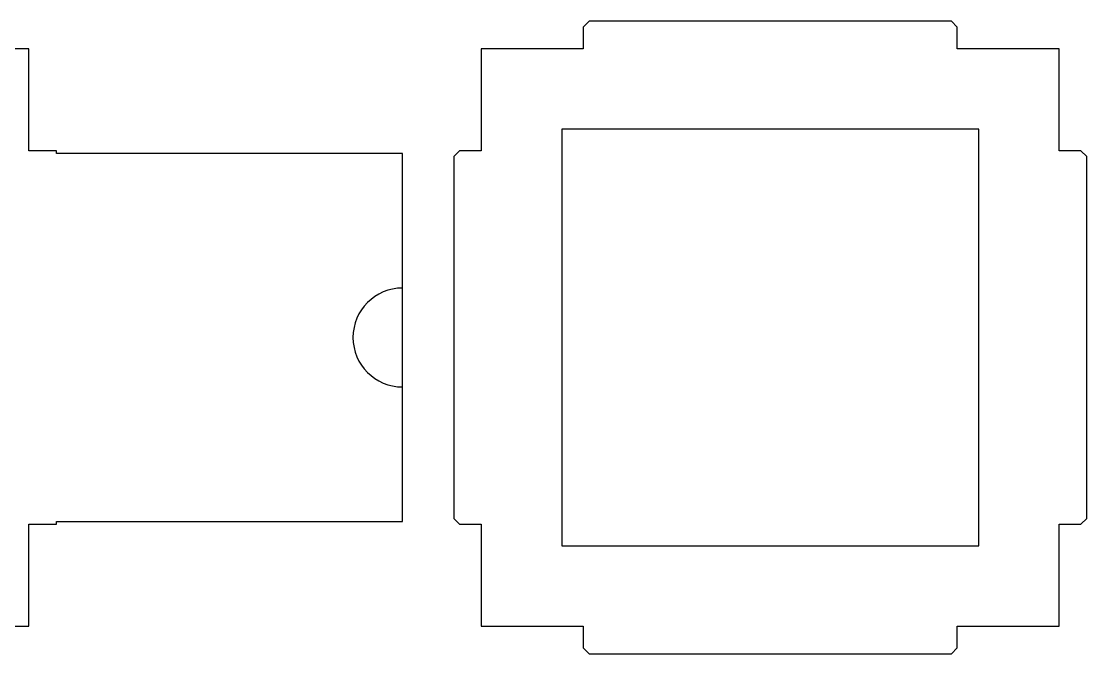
# Model space of a CAD drawing. Header units: millimetres. Extents: x -259 to 644, y -180 to 116.
# Drawn here: x 456.4 to 643.6, y -55.6 to 55.6 of the extents above; entities that cross this region are included whole.
import ezdxf

# ---------------------------------------------------------------- set-up
doc = ezdxf.new("R2010")
doc.units = ezdxf.units.MM

msp = doc.modelspace()

# ---------------------------------------------------------------- linework, layer by layer
at = {"color": 7, "linetype": 'Continuous', "lineweight": 25}
for p, q in [((556.16, 55.63), (555.15, 54.61)), ((555.15, 54.61), (555.15, 50.8)), ((619.86, 55.63), (556.16, 55.63)), ((620.87, 54.61), (619.86, 55.63)), ((620.87, 50.8), (620.87, 54.61)), ((457.71, 50.8), (439.77, 50.8)), ((457.71, 32.86), (457.71, 50.8)), ((537.21, 50.8), (537.21, 32.86)), ((555.15, 50.8), (537.21, 50.8)), ((638.81, 50.8), (620.87, 50.8)), ((638.81, 32.86), (638.81, 50.8)), ((624.65, 36.64), (551.37, 36.64)), ((551.37, 36.64), (551.37, -36.64)), ((624.65, -36.64), (624.65, 36.64)), ((462.53, 32.86), (457.71, 32.86)), ((462.53, 32.38), (462.53, 32.86)), ((523.37, 32.38), (462.53, 32.38)), ((523.37, -32.38), (523.37, 32.38)), ((533.4, 32.86), (532.38, 31.85)), ((532.38, 31.85), (532.38, -31.85)), ((537.21, 32.86), (533.4, 32.86)), ((642.62, 32.86), (638.81, 32.86)), ((643.64, 31.85), (642.62, 32.86)), ((643.64, -31.85), (643.64, 31.85)), ((457.71, -32.86), (462.53, -32.86)), ((457.71, -50.8), (457.71, -32.86)), ((462.53, -32.38), (523.37, -32.38)), ((462.53, -32.86), (462.53, -32.38)), ((532.38, -31.85), (533.4, -32.86)), ((533.4, -32.86), (537.21, -32.86)), ((537.21, -32.86), (537.21, -50.8)), ((638.81, -32.86), (642.62, -32.86)), ((638.81, -50.8), (638.81, -32.86)), ((642.62, -32.86), (643.64, -31.85)), ((551.37, -36.64), (624.65, -36.64)), ((439.77, -50.8), (457.71, -50.8)), ((537.21, -50.8), (555.15, -50.8)), ((555.15, -50.8), (555.15, -54.61)), ((620.87, -50.8), (638.81, -50.8)), ((620.87, -54.61), (620.87, -50.8)), ((555.15, -54.61), (556.16, -55.63)), ((556.16, -55.63), (619.86, -55.63)), ((619.86, -55.63), (620.87, -54.61))]:
    msp.add_line(p, q, dxfattribs=at)
msp.add_arc((523.37, 0), 8.7, 90, 270, dxfattribs=at)

doc.saveas('drawing.dxf')
